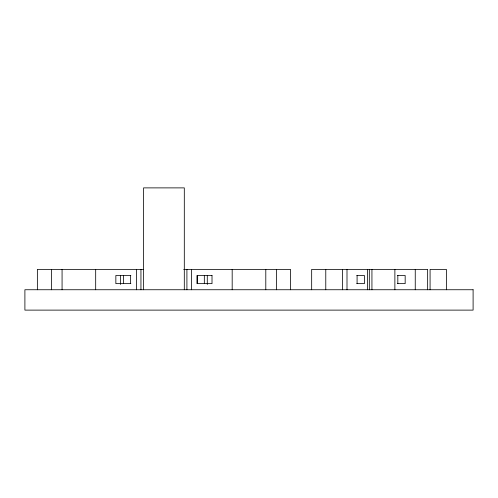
<?xml version="1.0" encoding="UTF-8"?>
<svg xmlns="http://www.w3.org/2000/svg" width="498" height="498" viewBox="0 0 498 498"><rect width="100%" height="100%" fill="white"/><g stroke="black" fill="none" stroke-linecap="round" stroke-linejoin="round"><path stroke-width="0.75" d="M143.685 269.374L37.369 269.374L37.369 289.743M183.687 269.374L290.496 269.374L290.496 289.743M130.862 275.487L115.853 275.487L115.853 283.636L130.862 283.636M356.773 275.487L364.418 275.487L364.418 283.636L356.773 283.636M397.516 275.487L405.167 275.487L405.167 283.636L397.516 283.636M446.382 289.743L446.382 269.374L430.079 269.374L430.079 289.743M427.645 289.743L427.645 269.374L311.667 269.374L311.667 289.743M415.251 269.374L415.251 289.743M397.827 275.487L397.827 283.636M394.877 269.374L394.877 289.743M371.938 269.374L371.938 289.743M369.329 269.374L369.329 289.743M367.375 269.374L367.375 289.743M357.085 275.487L357.085 283.636M347 269.374L347 289.743M342.587 269.374L342.587 289.743M325.779 269.374L325.779 289.743M276.378 269.374L276.378 289.743M265.795 269.374L265.795 289.743M232.18 269.374L232.18 289.743M207.286 275.406L207.286 284.464M204.329 275.487L204.329 283.636M197.345 275.487L197.345 283.636M191.431 269.374L191.431 289.743M186.912 269.374L186.912 289.743M184.304 289.743L184.304 187.883L143.561 187.883L143.561 289.743M140.946 269.374L140.946 289.743M136.427 269.374L136.427 289.743M130.52 275.487L130.52 283.636M123.529 275.487L123.529 283.636M120.578 275.406L120.578 284.464M95.684 269.374L95.684 289.743M62.069 269.374L62.069 289.743M51.481 269.374L51.481 289.743M212.011 275.487L196.996 275.487L196.996 283.636L212.011 283.636L212.011 275.487M473.1 289.743L24.9 289.743L24.9 310.117L473.1 310.117L473.1 289.743"/></g></svg>
